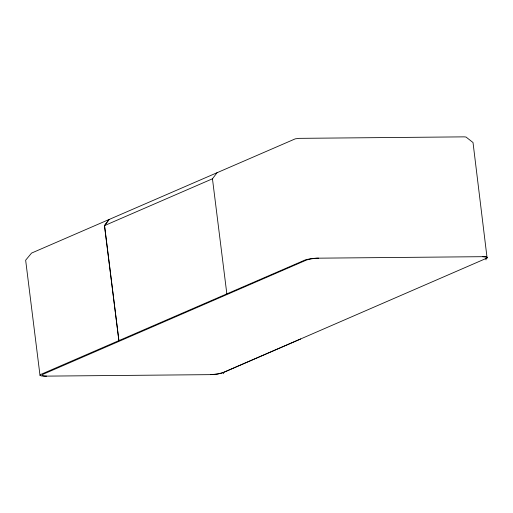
<?xml version="1.0" encoding="UTF-8"?>
<svg xmlns="http://www.w3.org/2000/svg" width="513" height="513" viewBox="0 0 513 513"><rect width="100%" height="100%" fill="white"/><g stroke="black" fill="none" stroke-linecap="round" stroke-linejoin="round"><path stroke-width="0.77" d="M39.982 375.253L25.65 260.213L31.543 253.089L295.244 138.85L299.22 138.35L464.246 136.862L466.003 137.035L473.018 142.531L487.094 258.02L223.335 372.515A9.311 1.712 -7.1 0 1 210.663 374.637L44.734 376.138L41.316 375.92L39.982 375.253L41.091 374.317L305.876 259.661L312.27 258.475L316.867 258.186L482.669 256.686A9.311 1.712 -7.1 0 1 485.882 258.667L486.029 259.879M109.038 219.487L104.447 225.592L118.894 340.626L104.562 225.592L109.154 219.487M104.562 225.592L212.459 178.8L217.057 172.695M210.465 374.644L217.416 374.035L222.854 372.675L300.656 338.984M482.592 256.686L486.016 256.904L487.35 257.571M212.459 178.8L226.842 293.84M223.335 372.515L223.482 373.727M318.586 258.167A9.311 1.712 -7.1 0 0 305.915 260.29L43.368 374.144A9.311 1.712 -7.1 0 0 46.574 376.125"/></g></svg>
